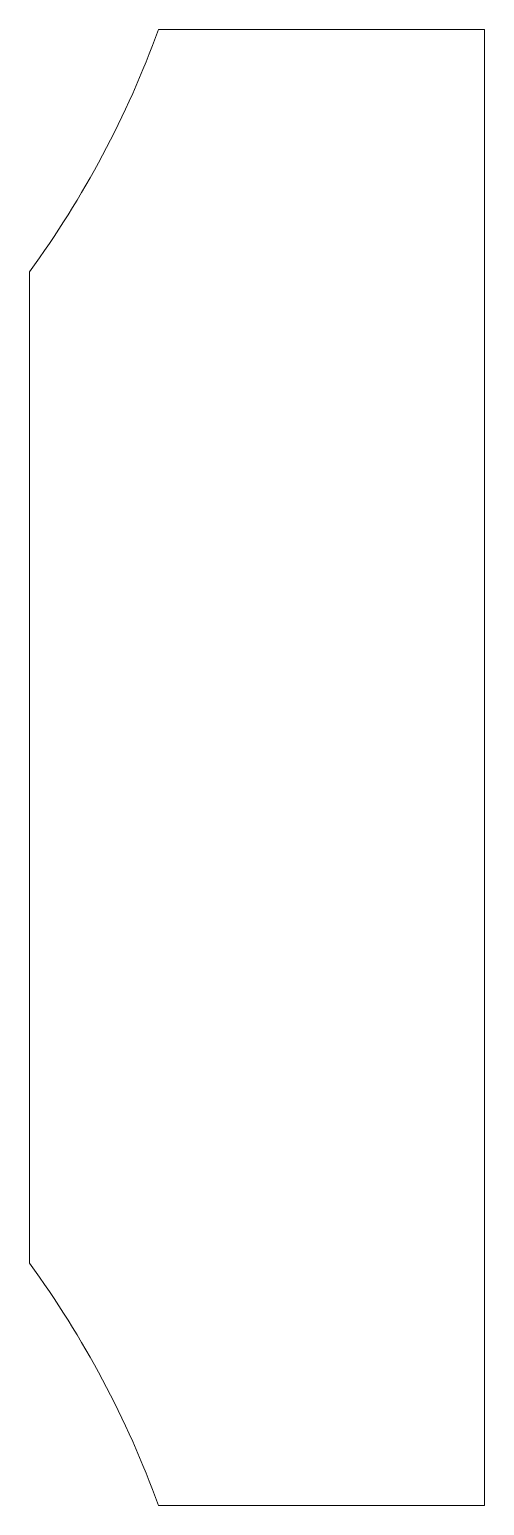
# Model space of a CAD drawing. Header units: millimetres. Extents: x 118 to 186, y -110 to 110.
import ezdxf

# ---------------------------------------------------------------- set-up
doc = ezdxf.new("R2010")
doc.units = ezdxf.units.MM

msp = doc.modelspace()

# ---------------------------------------------------------------- linework, layer by layer
at = {"color": 7, "linetype": 'Continuous', "lineweight": 15}
for p, q in [((186, 110.4), (137.27, 110.4)), ((186, -110.4), (186, 110.4)), ((118, 74.16), (118, -74.16)), ((137.27, -110.4), (186, -110.4))]:
    msp.add_line(p, q, dxfattribs=at)
for centre, start, end in [((0, 160.14), 323.9223, 340.0807), ((0, -160.14), 19.9193, 36.0777)]:
    msp.add_arc(centre, 146, start, end, dxfattribs=at)

doc.saveas('drawing.dxf')
